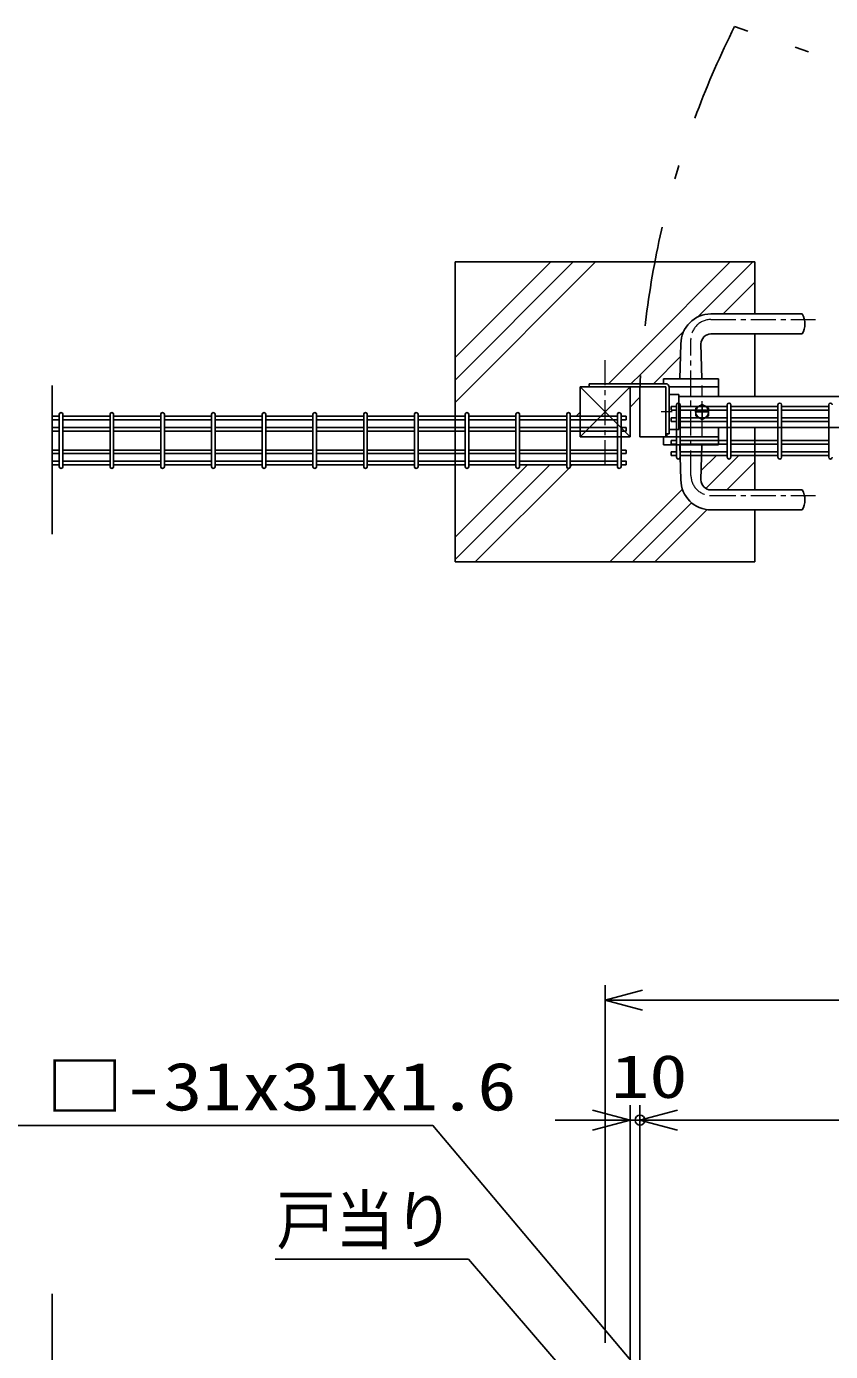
# Model space of a CAD drawing. Units: millimetres, scale not verified. Extents: x -4455 to 4455, y -3150 to 3150.
# Drawn here: x -3393 to -2588, y 967 to 2293 of the extents above; entities that cross this region are included whole.
import ezdxf
from ezdxf.enums import TextEntityAlignment as Align

# ---------------------------------------------------------------- set-up
doc = ezdxf.new("R2010")
doc.units = ezdxf.units.MM
doc.header["$LTSCALE"] = 20
doc.header["$PDMODE"] = 32
doc.header["$PDSIZE"] = 10
doc.linetypes.add('USER1', pattern=[2, 1.25, -0.25, 0.25, -0.25])
doc.linetypes.add('USER3', pattern=[10.7, 5, -2.5, 0.7, -2.5])
for name, color, linetype, lineweight in [('0-2_外形線', 7, 'Continuous', 25), ('0-3_0', 7, 'Continuous', 25), ('0-4_軸線', 1, 'USER1', 9), ('0-6_寸法', 4, 'Continuous', 25), ('0-8_扉縦枠', 7, 'Continuous', 25), ('0-9_LAYER15', 1, 'Continuous', 25), ('0-A_EXTCNT-L', 4, 'Continuous', 25), ('0-B_J200', 3, 'Continuous', 25), ('0-E_ハッチング', 4, 'Continuous', 25), ('0-F_扉横枠', 7, 'Continuous', 25), ('1-0_丁番', 3, 'Continuous', 25), ('1-A_LAYER12', 3, 'Continuous', 25)]:
    doc.layers.add(name, color=color, linetype=linetype, lineweight=lineweight)
doc.layers.add('0-7_DEFPOINTS', color=7, linetype='Continuous')
doc.styles.add('ＭＳ ゴシック', font='')
doc.styles.get('ＭＳ ゴシック').set_extended_font_data('MS Gothic')

# ---------------------------------------------------------------- blocks, each defined once
blk = doc.blocks.new('_Open30')
at = {"layer": '0-6_寸法'}
blk.add_line((0, 0), (-20, 0), dxfattribs=at)
blk.add_lwpolyline([(-20, 5.36), (0, 0), (-20, -5.36)], dxfattribs=at)

msp = doc.modelspace()

# ---------------------------------------------------------------- linework, layer by layer
at = {"layer": '0-2_外形線'}
for p, q in [((-2707.81, 2005.3), (-2616.49, 2005.3)), ((-2737.81, 1975.3), (-2738.81, 1940.3)), ((-2717.81, 1975.3), (-2716.81, 1940.3)), ((-2616.49, 1985.3), (-2707.81, 1985.3)), ((-2755.31, 1940.3), (-2700.31, 1940.3)), ((-2755.31, 1940.3), (-2755.31, 1935.5)), ((-2700.31, 1940.3), (-2700.31, 1922.8)), ((-2838.81, 1932.3), (-2788.81, 1932.3)), ((-2788.81, 1882.3), (-2838.81, 1932.3)), ((-2788.81, 1932.3), (-2838.81, 1882.3)), ((-2838.81, 1882.3), (-2838.81, 1932.3)), ((-2788.81, 1932.3), (-2788.81, 1882.3)), ((-2838.81, 1882.3), (-2788.81, 1882.3)), ((-2755.31, 1874.3), (-2755.31, 1882.3)), ((-2751.81, 1885.5), (-2751.81, 1882.3)), ((-2700.31, 1874.3), (-2700.31, 1891.8)), ((-2755.31, 1874.3), (-2700.31, 1874.3)), ((-2737.81, 1839.3), (-2738.81, 1874.3)), ((-2717.81, 1839.3), (-2716.81, 1874.3)), ((-2616.49, 1829.3), (-2707.81, 1829.3)), ((-2707.81, 1809.3), (-2616.49, 1809.3))]:
    msp.add_line(p, q, dxfattribs=at)
for centre, radius, start, end in [((-2707.81, 1975.3), 30, 90, 180), ((-2633.81, 1995.3), 20, 330, 30), ((-2707.81, 1975.3), 10, 90, 180), ((-2707.81, 1839.3), 30, 180, 270), ((-2707.81, 1839.3), 10, 180, 270), ((-2633.81, 1819.3), 20, 330, 30)]:
    msp.add_arc(centre, radius, start, end, dxfattribs=at)
at = {"layer": '0-3_0'}
for p, q in [((-2963.81, 1757.3), (-2963.81, 2057.3)), ((-2963.81, 2057.3), (-2663.81, 2057.3)), ((-2663.81, 2005.3), (-2663.81, 2057.3)), ((-2663.81, 1922.8), (-2663.81, 1985.3)), ((-2749.61, 1932.3), (-2700.31, 1932.3)), ((-2663.81, 1829.3), (-2663.81, 1891.8)), ((-2663.81, 1757.3), (-2663.81, 1809.3)), ((-2963.81, 1757.3), (-2663.81, 1757.3))]:
    msp.add_line(p, q, dxfattribs=at)
at = {"layer": '0-4_軸線'}
for p, q in [((-2707.81, 1999.8), (-2603.29, 1999.8)), ((-2727.81, 1843.8), (-2727.81, 1979.8)), ((-2813.81, 1854.21), (-2813.81, 1960.39)), ((-2716.61, 1883.15), (-2716.61, 1933.72)), ((-2716.61, 1883.15), (-2716.61, 1933.72)), ((-2716.61, 1883.15), (-2716.61, 1933.72)), ((-2746.46, 1907.3), (-2757.65, 1907.3)), ((-2707.81, 1823.8), (-2603.29, 1823.8))]:
    msp.add_line(p, q, dxfattribs=at)
for centre, start, end in [((-2707.81, 1979.8), 90, 180), ((-2707.81, 1843.8), 180, 270)]:
    msp.add_arc(centre, 20, start, end, dxfattribs=at)
at = {"layer": '0-7_DEFPOINTS'}
msp.add_point((-2778.81, 1198.87), dxfattribs=at)
at = {"layer": '0-8_扉縦枠'}
for p, q in [((-2778.81, 1932.3), (-2778.81, 1882.3)), ((-2752.81, 1932.3), (-2778.81, 1932.3)), ((-2752.81, 1932.3), (-2752.81, 1882.3)), ((-2778.81, 1882.3), (-2700.31, 1882.3))]:
    msp.add_line(p, q, dxfattribs=at)
at = {"layer": '0-9_LAYER15'}
for p, q in [((-2813.81, 976.13), (-2813.81, 1333.87)), ((-2788.81, 900.96), (-2788.81, 1213.87)), ((-2778.81, 910.96), (-2778.81, 1213.87)), ((-2778.81, 910.96), (-2778.81, 1213.87))]:
    msp.add_line(p, q, dxfattribs=at)
at = {"layer": '0-9_LAYER15', "color": 2}
for p, q in [((-2776.31, 1318.87), (-1651.31, 1318.87)), ((-2826.31, 1198.87), (-2863.81, 1198.87)), ((-2788.81, 1198.87), (-2778.81, 1198.87)), ((-2741.31, 1198.87), (-2703.81, 1198.87)), ((-2741.31, 1198.87), (-1724.31, 1198.87))]:
    msp.add_line(p, q, dxfattribs=at)
at = {"layer": '0-A_EXTCNT-L'}
msp.add_line((-3366.88, 1785.1), (-3366.88, 1933.8), dxfattribs=at)
at = {"layer": '0-B_J200'}
for p, q in [((-2747.5, 1912.6), (-2747.5, 1909)), ((-2742.3, 1912.6), (-2747.5, 1912.6)), ((-2742.3, 1909), (-2747.5, 1909)), ((-2742.3, 1862), (-2742.3, 1914.4)), ((-2738.7, 1862), (-2738.7, 1914.4)), ((-2691.53, 1912.6), (-2738.7, 1912.6)), ((-2691.53, 1909), (-2738.7, 1909)), ((-2691.53, 1862), (-2691.53, 1914.4)), ((-2687.93, 1862), (-2687.93, 1914.4)), ((-2640.76, 1912.6), (-2687.93, 1912.6)), ((-2640.76, 1909), (-2687.93, 1909)), ((-2640.76, 1862), (-2640.76, 1914.4)), ((-2637.16, 1862), (-2637.16, 1914.4)), ((-2589.99, 1912.6), (-2637.16, 1912.6)), ((-2589.99, 1909), (-2637.16, 1909)), ((-2589.99, 1862), (-2589.99, 1914.4)), ((-3366.88, 1903.1), (-3359.87, 1903.1)), ((-3366.88, 1899.5), (-3359.87, 1899.5)), ((-3359.87, 1852.5), (-3359.87, 1904.9)), ((-3356.27, 1852.5), (-3356.27, 1904.9)), ((-3356.27, 1903.1), (-3309.1, 1903.1)), ((-3356.27, 1899.5), (-3309.1, 1899.5)), ((-3309.1, 1852.5), (-3309.1, 1904.9)), ((-3305.5, 1852.5), (-3305.5, 1904.9)), ((-3305.5, 1903.1), (-3258.33, 1903.1)), ((-3305.5, 1899.5), (-3258.33, 1899.5)), ((-3258.33, 1852.5), (-3258.33, 1904.9)), ((-3254.73, 1852.5), (-3254.73, 1904.9)), ((-3254.73, 1903.1), (-3207.56, 1903.1)), ((-3254.73, 1899.5), (-3207.56, 1899.5)), ((-3207.56, 1852.5), (-3207.56, 1904.9)), ((-3203.96, 1852.5), (-3203.96, 1904.9)), ((-3203.96, 1903.1), (-3156.79, 1903.1)), ((-3203.96, 1899.5), (-3156.79, 1899.5)), ((-3156.79, 1852.5), (-3156.79, 1904.9)), ((-3153.19, 1852.5), (-3153.19, 1904.9)), ((-3153.19, 1903.1), (-3106.02, 1903.1)), ((-3153.19, 1899.5), (-3106.02, 1899.5)), ((-3106.02, 1852.5), (-3106.02, 1904.9)), ((-3102.42, 1852.5), (-3102.42, 1904.9)), ((-3102.42, 1903.1), (-3055.25, 1903.1)), ((-3102.42, 1899.5), (-3055.25, 1899.5)), ((-3055.25, 1852.5), (-3055.25, 1904.9)), ((-3051.65, 1852.5), (-3051.65, 1904.9)), ((-3051.65, 1903.1), (-3004.48, 1903.1)), ((-3051.65, 1899.5), (-3004.48, 1899.5)), ((-3004.48, 1852.5), (-3004.48, 1904.9)), ((-3000.88, 1852.5), (-3000.88, 1904.9)), ((-3000.88, 1903.1), (-2953.71, 1903.1)), ((-3000.88, 1899.5), (-2953.71, 1899.5)), ((-2953.71, 1852.5), (-2953.71, 1904.9)), ((-2950.11, 1852.5), (-2950.11, 1904.9)), ((-2950.11, 1903.1), (-2902.94, 1903.1)), ((-2950.11, 1899.5), (-2902.94, 1899.5)), ((-2902.94, 1852.5), (-2902.94, 1904.9)), ((-2899.34, 1852.5), (-2899.34, 1904.9)), ((-2899.34, 1903.1), (-2852.18, 1903.1)), ((-2899.34, 1899.5), (-2852.18, 1899.5)), ((-2852.18, 1852.5), (-2852.18, 1904.9)), ((-2848.58, 1852.5), (-2848.58, 1904.9)), ((-2848.58, 1903.1), (-2801.41, 1903.1)), ((-2848.58, 1899.5), (-2801.41, 1899.5)), ((-2801.41, 1852.5), (-2801.41, 1904.9)), ((-2797.81, 1852.5), (-2797.81, 1904.9)), ((-2797.81, 1903.1), (-2792.61, 1903.1)), ((-2797.81, 1899.5), (-2792.61, 1899.5)), ((-2792.61, 1903.1), (-2792.61, 1899.5)), ((-2747.5, 1901.3), (-2747.5, 1897.7)), ((-2742.3, 1901.3), (-2747.5, 1901.3)), ((-2742.3, 1897.7), (-2747.5, 1897.7)), ((-2691.53, 1901.3), (-2738.7, 1901.3)), ((-2691.53, 1897.7), (-2738.7, 1897.7)), ((-2640.76, 1901.3), (-2687.93, 1901.3)), ((-2640.76, 1897.7), (-2687.93, 1897.7)), ((-2589.99, 1901.3), (-2637.16, 1901.3)), ((-2589.99, 1897.7), (-2637.16, 1897.7)), ((-3366.88, 1891.8), (-3359.87, 1891.8)), ((-3366.88, 1888.2), (-3359.87, 1888.2)), ((-3356.27, 1891.8), (-3309.1, 1891.8)), ((-3356.27, 1888.2), (-3309.1, 1888.2)), ((-3305.5, 1891.8), (-3258.33, 1891.8)), ((-3305.5, 1888.2), (-3258.33, 1888.2)), ((-3254.73, 1891.8), (-3207.56, 1891.8)), ((-3254.73, 1888.2), (-3207.56, 1888.2)), ((-3203.96, 1891.8), (-3156.79, 1891.8)), ((-3203.96, 1888.2), (-3156.79, 1888.2)), ((-3153.19, 1891.8), (-3106.02, 1891.8)), ((-3153.19, 1888.2), (-3106.02, 1888.2)), ((-3102.42, 1891.8), (-3055.25, 1891.8)), ((-3102.42, 1888.2), (-3055.25, 1888.2)), ((-3051.65, 1891.8), (-3004.48, 1891.8)), ((-3051.65, 1888.2), (-3004.48, 1888.2)), ((-3000.88, 1891.8), (-2953.71, 1891.8)), ((-3000.88, 1888.2), (-2953.71, 1888.2)), ((-2950.11, 1891.8), (-2902.94, 1891.8)), ((-2950.11, 1888.2), (-2902.94, 1888.2)), ((-2899.34, 1891.8), (-2852.18, 1891.8)), ((-2899.34, 1888.2), (-2852.18, 1888.2)), ((-2848.58, 1891.8), (-2801.41, 1891.8)), ((-2848.58, 1888.2), (-2801.41, 1888.2)), ((-2797.81, 1891.8), (-2792.61, 1891.8)), ((-2797.81, 1888.2), (-2792.61, 1888.2)), ((-2792.61, 1891.8), (-2792.61, 1888.2)), ((-3366.88, 1869.2), (-3359.87, 1869.2)), ((-3356.27, 1869.2), (-3309.1, 1869.2)), ((-3305.5, 1869.2), (-3258.33, 1869.2)), ((-3254.73, 1869.2), (-3207.56, 1869.2)), ((-3203.96, 1869.2), (-3156.79, 1869.2)), ((-3153.19, 1869.2), (-3106.02, 1869.2)), ((-3102.42, 1869.2), (-3055.25, 1869.2)), ((-3051.65, 1869.2), (-3004.48, 1869.2)), ((-3000.88, 1869.2), (-2953.71, 1869.2)), ((-2950.11, 1869.2), (-2902.94, 1869.2)), ((-2899.34, 1869.2), (-2852.18, 1869.2)), ((-2848.58, 1869.2), (-2801.41, 1869.2)), ((-2797.81, 1869.2), (-2792.61, 1869.2)), ((-2792.61, 1869.2), (-2792.61, 1865.6)), ((-2747.5, 1878.7), (-2747.5, 1875.1)), ((-2742.3, 1878.7), (-2747.5, 1878.7)), ((-2742.3, 1875.1), (-2747.5, 1875.1)), ((-2691.53, 1878.7), (-2738.7, 1878.7)), ((-2691.53, 1875.1), (-2738.7, 1875.1)), ((-2640.76, 1878.7), (-2687.93, 1878.7)), ((-2640.76, 1875.1), (-2687.93, 1875.1)), ((-2589.99, 1878.7), (-2637.16, 1878.7)), ((-2589.99, 1875.1), (-2637.16, 1875.1)), ((-3366.88, 1865.6), (-3359.87, 1865.6)), ((-3366.88, 1857.9), (-3359.87, 1857.9)), ((-3356.27, 1865.6), (-3309.1, 1865.6)), ((-3356.27, 1857.9), (-3309.1, 1857.9)), ((-3305.5, 1865.6), (-3258.33, 1865.6)), ((-3305.5, 1857.9), (-3258.33, 1857.9)), ((-3254.73, 1865.6), (-3207.56, 1865.6)), ((-3254.73, 1857.9), (-3207.56, 1857.9)), ((-3203.96, 1865.6), (-3156.79, 1865.6)), ((-3203.96, 1857.9), (-3156.79, 1857.9)), ((-3153.19, 1865.6), (-3106.02, 1865.6)), ((-3153.19, 1857.9), (-3106.02, 1857.9)), ((-3102.42, 1865.6), (-3055.25, 1865.6)), ((-3102.42, 1857.9), (-3055.25, 1857.9)), ((-3051.65, 1865.6), (-3004.48, 1865.6)), ((-3051.65, 1857.9), (-3004.48, 1857.9)), ((-3000.88, 1865.6), (-2953.71, 1865.6)), ((-3000.88, 1857.9), (-2953.71, 1857.9)), ((-2950.11, 1865.6), (-2902.94, 1865.6)), ((-2950.11, 1857.9), (-2902.94, 1857.9)), ((-2899.34, 1865.6), (-2852.18, 1865.6)), ((-2899.34, 1857.9), (-2852.18, 1857.9)), ((-2848.58, 1865.6), (-2801.41, 1865.6)), ((-2848.58, 1857.9), (-2801.41, 1857.9)), ((-2797.81, 1865.6), (-2792.61, 1865.6)), ((-2747.5, 1867.4), (-2747.5, 1863.8)), ((-2742.3, 1867.4), (-2747.5, 1867.4)), ((-2742.3, 1863.8), (-2747.5, 1863.8)), ((-2691.53, 1867.4), (-2738.7, 1867.4)), ((-2691.53, 1863.8), (-2738.7, 1863.8)), ((-2640.76, 1867.4), (-2687.93, 1867.4)), ((-2640.76, 1863.8), (-2687.93, 1863.8)), ((-2589.99, 1867.4), (-2637.16, 1867.4)), ((-2589.99, 1863.8), (-2637.16, 1863.8)), ((-3366.88, 1854.3), (-3359.87, 1854.3)), ((-3356.27, 1854.3), (-3309.1, 1854.3)), ((-3305.5, 1854.3), (-3258.33, 1854.3)), ((-3254.73, 1854.3), (-3207.56, 1854.3)), ((-3203.96, 1854.3), (-3156.79, 1854.3)), ((-3153.19, 1854.3), (-3106.02, 1854.3)), ((-3102.42, 1854.3), (-3055.25, 1854.3)), ((-3051.65, 1854.3), (-3004.48, 1854.3)), ((-3000.88, 1854.3), (-2953.71, 1854.3)), ((-2950.11, 1854.3), (-2902.94, 1854.3)), ((-2899.34, 1854.3), (-2852.18, 1854.3)), ((-2848.58, 1854.3), (-2801.41, 1854.3)), ((-2797.81, 1854.3), (-2792.61, 1854.3))]:
    msp.add_line(p, q, dxfattribs=at)
at = {"layer": '0-B_J200', "color": 4}
msp.add_line((-3366.88, 1025.03), (-3366.88, -1310.62), dxfattribs=at)
at = {"layer": '0-B_J200'}
msp.add_lwpolyline([(-2797.81, 1857.9), (-2792.61, 1857.9), (-2792.61, 1854.3)], dxfattribs=at)
for centre, start, end in [((-2740.5, 1914.4), 0, 180), ((-2689.73, 1914.4), 0, 180), ((-2638.96, 1914.4), 0, 180), ((-2588.19, 1914.4), 0, 180), ((-3358.07, 1904.9), 0, 180), ((-3307.3, 1904.9), 0, 180), ((-3256.53, 1904.9), 0, 180), ((-3205.76, 1904.9), 0, 180), ((-3154.99, 1904.9), 0, 180), ((-3104.22, 1904.9), 0, 180), ((-3053.45, 1904.9), 0, 180), ((-3002.68, 1904.9), 0, 180), ((-2951.91, 1904.9), 0, 180), ((-2901.14, 1904.9), 0, 180), ((-2850.38, 1904.9), 0, 180), ((-2799.61, 1904.9), 0, 180), ((-2740.5, 1862), 180, 0), ((-2689.73, 1862), 180, 0), ((-2638.96, 1862), 180, 0), ((-2588.19, 1862), 180, 0), ((-3358.07, 1852.5), 180, 0), ((-3307.3, 1852.5), 180, 0), ((-3256.53, 1852.5), 180, 0), ((-3205.76, 1852.5), 180, 0), ((-3154.99, 1852.5), 180, 0), ((-3104.22, 1852.5), 180, 0), ((-3053.45, 1852.5), 180, 0), ((-3002.68, 1852.5), 180, 0), ((-2951.91, 1852.5), 180, 0), ((-2901.14, 1852.5), 180, 0), ((-2850.38, 1852.5), 180, 0), ((-2799.61, 1852.5), 180, 0)]:
    msp.add_arc(centre, 1.8, start, end, dxfattribs=at)
at = {"layer": '0-E_ハッチング', "linetype": 'USER3'}
msp.add_line((-1658.1, 1942.8), (-2684.21, 2292.86), dxfattribs=at)
at = {"layer": '0-E_ハッチング'}
for p, q in [((-2963.81, 1916.69), (-2823.19, 2057.3)), ((-2963.81, 1939.14), (-2845.64, 2057.3)), ((-2963.81, 1961.59), (-2868.1, 2057.3)), ((-2721.41, 2001.93), (-2666.04, 2057.3)), ((-2695.59, 2005.3), (-2663.81, 2037.08)), ((-2765.39, 1935.5), (-2738.17, 1962.72)), ((-2788.81, 1912.08), (-2778.81, 1922.08)), ((-2842.69, 1903.1), (-2838.81, 1906.98)), ((-2717.54, 1848.65), (-2702.38, 1863.8)), ((-2712.98, 1830.76), (-2679.93, 1863.8)), ((-2691.98, 1829.3), (-2663.81, 1857.48)), ((-2963.81, 1759.53), (-2869.04, 1854.3)), ((-2963.81, 1781.98), (-2891.49, 1854.3)), ((-2943.59, 1757.3), (-2850.17, 1850.71)), ((-2848.59, 1852.3), (-2846.59, 1854.3)), ((-2808.88, 1757.3), (-2736.24, 1829.95)), ((-2786.43, 1757.3), (-2727.25, 1816.48)), ((-2763.98, 1757.3), (-2711.65, 1809.64))]:
    msp.add_line(p, q, dxfattribs=at)
for points in [[(-2810.29, 1935.5), (-2775.63, 1970.16), (-2688.49, 2057.3)], [(-2787.84, 1935.5), (-2777.79, 1945.55), (-2734.44, 1988.9)]]:
    msp.add_lwpolyline(points, dxfattribs=at)
at = {"layer": '0-E_ハッチング', "linetype": 'USER3'}
msp.add_arc((-1876.73, 1888.32), 903.14, 153.38964, 177.20864, dxfattribs=at)
at = {"layer": '0-F_扉横枠'}
for p, q in [((-2739.81, 1924.75), (-2749.61, 1924.75)), ((-2739.81, 1924.75), (-2739.81, 1889.85)), ((-2739.81, 1922.8), (-1725.81, 1922.8)), ((-2723.1, 1911.05), (-2716.61, 1914.8)), ((-2723.1, 1903.55), (-2723.1, 1911.05)), ((-2710.11, 1911.05), (-2716.61, 1914.8)), ((-2716.61, 1907.48), (-2716.61, 1913.89)), ((-2710.11, 1903.55), (-2710.11, 1911.05)), ((-2716.79, 1907.3), (-2723.19, 1907.3)), ((-2723.1, 1903.55), (-2716.61, 1899.8)), ((-2716.7, 1907.3), (-2716.52, 1907.3)), ((-2716.61, 1907.21), (-2716.61, 1907.39)), ((-2716.61, 1907.12), (-2716.61, 1900.71)), ((-2710.11, 1903.55), (-2716.61, 1899.8)), ((-2716.43, 1907.3), (-2710.02, 1907.3)), ((-2739.81, 1889.85), (-2749.61, 1889.85)), ((-2739.81, 1891.8), (-1725.81, 1891.8))]:
    msp.add_line(p, q, dxfattribs=at)
msp.add_circle((-2716.61, 1907.3), 6.5, dxfattribs=at)
at = {"layer": '1-0_丁番'}
for p, q in [((-2829.61, 1935.5), (-2752.81, 1935.5)), ((-2829.61, 1935.5), (-2829.61, 1932.3)), ((-2829.61, 1932.3), (-2752.81, 1932.3)), ((-2752.81, 1885.5), (-2752.81, 1932.3)), ((-2749.61, 1885.5), (-2749.61, 1932.3)), ((-2752.81, 1885.5), (-2749.61, 1885.5))]:
    msp.add_line(p, q, dxfattribs=at)
msp.add_arc((-2752.81, 1932.3), 3.2, 0, 90, dxfattribs=at)
at = {"layer": '1-A_LAYER12'}
for points in [[(-3671.66, 1193.33), (-2986.09, 1193.33), (-2657.51, 803.55)], [(-3144, 1059.82), (-2950.56, 1059.82), (-2783.69, 865.73)]]:
    msp.add_lwpolyline(points, dxfattribs=at)

# ---------------------------------------------------------------- block references
at = {"layer": '0-9_LAYER15', "xscale": 1.875, "yscale": 1.875, "rotation": 180}
for p in [(-2813.81, 1318.87), (-2778.81, 1198.87), (-2778.81, 1198.87)]:
    msp.add_blockref('_Open30', p, dxfattribs=at)
at = {"layer": '0-9_LAYER15', "xscale": 1.875, "yscale": 1.875}
msp.add_blockref('_Open30', (-2788.81, 1198.87), dxfattribs=at)

# ---------------------------------------------------------------- texts
at = {"layer": '0-9_LAYER15', "color": 3, "style": 'ＭＳ ゴシック', "width": 1.3}
msp.add_text('10', height=43.26, dxfattribs=at).set_placement((-2807.77, 1208.05), align=Align.BOTTOM_LEFT)
at = {"layer": '1-A_LAYER12', "style": 'ＭＳ ゴシック'}
for s, height, width, p in [('門扉横枠 □-31x31x1.6', 48.11, 1.2, (-3728.09, 1194.08)), ('戸当り', 48.09, 0.9, (-3142.56, 1060.57))]:
    msp.add_text(s, height=height, dxfattribs=dict(at, width=width)).set_placement(p, align=Align.BOTTOM_LEFT)

doc.saveas('drawing.dxf')
